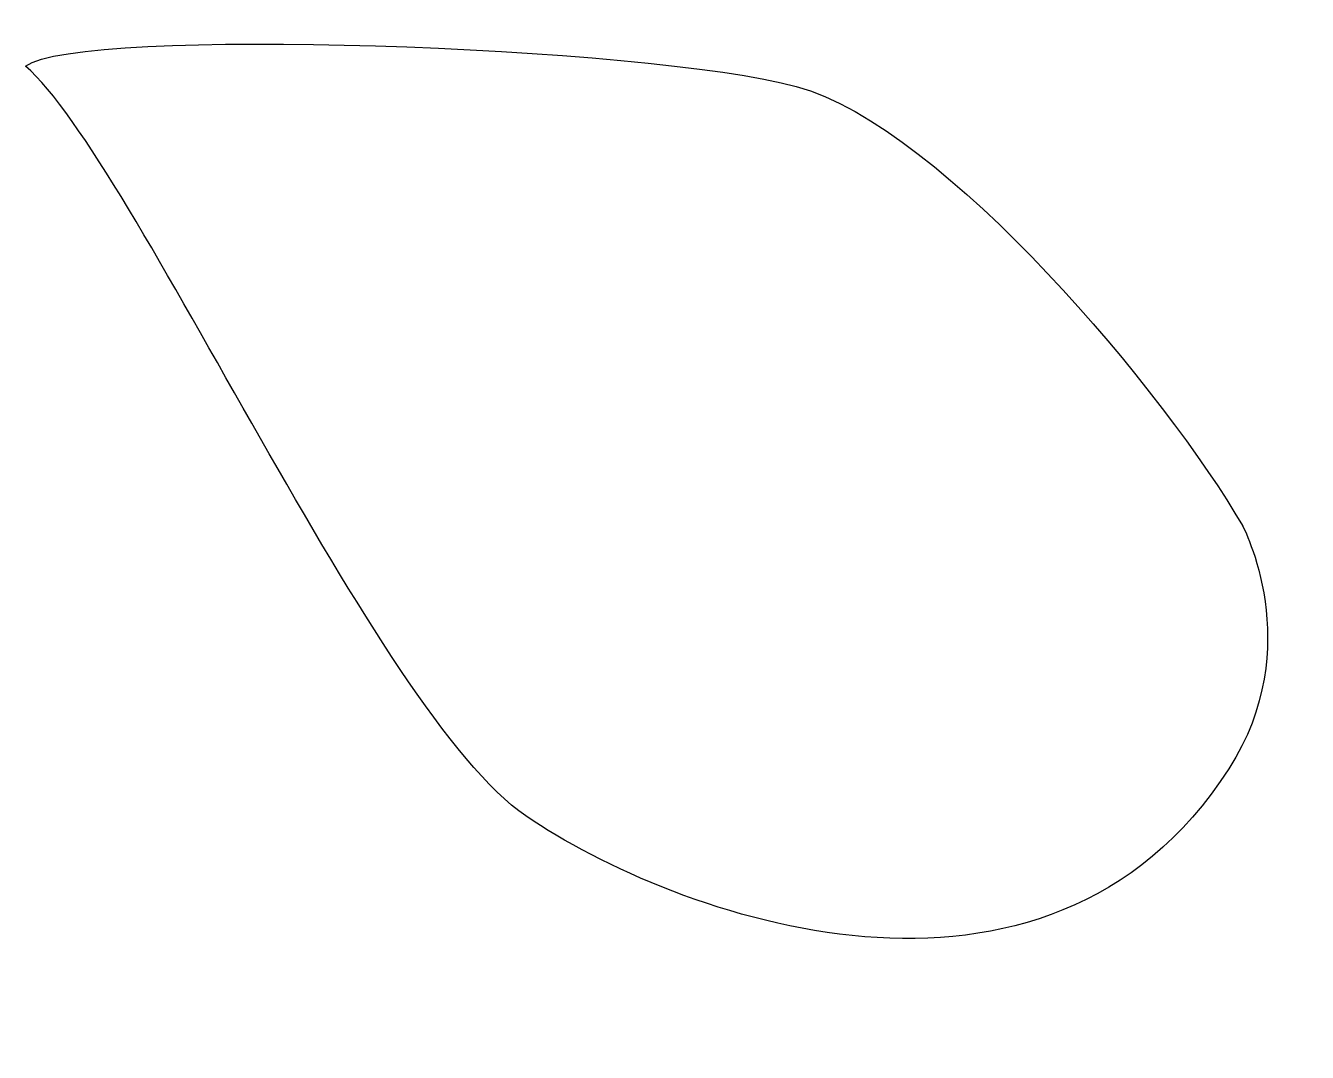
# Model space of a CAD drawing. Header units: centimetres. Extents: x -9.4 to 10, y -8.5 to 7.
import ezdxf

# ---------------------------------------------------------------- set-up
doc = ezdxf.new("R2010")
doc.units = ezdxf.units.CM
doc.header["$MEASUREMENT"] = 0
doc.layers.add('Camada 1', color=7, linetype='Continuous')

msp = doc.modelspace()

# ---------------------------------------------------------------- linework, layer by layer
at = {"layer": 'Camada 1'}
msp.add_open_spline([(8.98021, -0.51624), (7.85949, 1.41977), (4.49743, 5.49559), (2.25532, 6.1071), (2.25532, 6.1071), (0.01356, 6.71858), (-8.54576, 7.02433), (-9.36108, 6.41283), (-9.36108, 6.41283), (-7.73082, 4.98604), (-4.06227, -3.36911), (-1.82051, -4.89747), (-1.82051, -4.89747), (0.42123, -6.42581), (6.02579, -8.46411), (8.77711, -4.18442), (8.77711, -4.18442), (9.95972, -2.34422), (8.98021, -0.51624), (8.98021, -0.51624)], degree=3, knots=[0, 0, 0, 0, 0.16666667, 0.16666667, 0.16666667, 0.16666667, 0.33333333, 0.33333333, 0.33333333, 0.33333333, 0.5, 0.5, 0.5, 0.5, 0.66666667, 0.66666667, 0.66666667, 0.66666667, 1, 1, 1, 1], dxfattribs=at)

doc.saveas('drawing.dxf')
